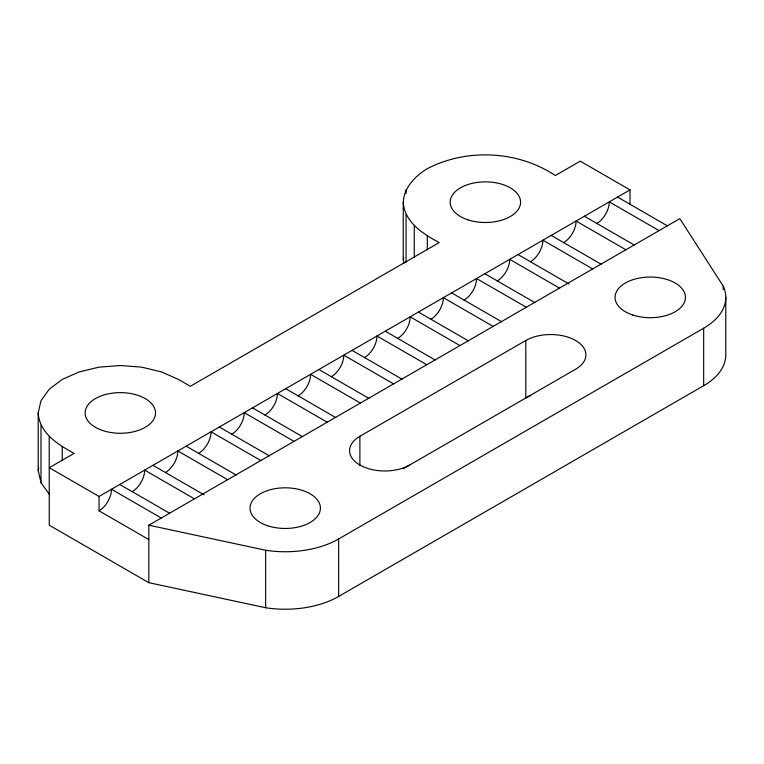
<?xml version="1.0" encoding="UTF-8"?>
<svg xmlns="http://www.w3.org/2000/svg" width="764" height="764" viewBox="0 0 764 764"><rect width="100%" height="100%" fill="white"/><g stroke="black" fill="none" stroke-linecap="round" stroke-linejoin="round"><path stroke-width="1.15" d="M49.202 494.136L40.998 482.695L38.2 470.423L38.2 412.942L40.998 400.67L49.202 389.239L62.256 379.412L79.265 371.877L99.072 367.14L120.33 365.526L141.588 367.14L161.395 371.877L178.404 379.412L190.312 386.288L439.204 242.589C423.132 233.937 404.49 222.391 403.249 202.183C404.137 187.218 415.205 176.131 427.305 168.653C467.148 148.063 517.935 150.709 555.361 175.529L580.248 161.156L630.023 189.902L630.023 204.265M38.2 470.423L38.706 468.198M404.013 263.017L403.249 259.664L403.755 257.439M38.2 412.942C39.441 433.15 58.083 444.696 74.156 453.348L49.268 467.721L99.043 496.457L630.023 189.902M725.8 297.377L725.8 354.859A75.54 43.615 0 0 1 703.673 385.696L338.624 596.455A75.54 43.615 0 0 1 265.652 607.743L148.827 582.674L148.827 525.193L679.807 218.638L723.221 286.089L723.221 289.613M359.882 465.61L359.882 436.292L525.813 340.486A35.201 20.322 0 0 1 575.588 340.486A35.201 20.322 0 0 1 575.588 369.232L403.163 468.781M148.827 525.193L265.652 550.261A75.54 43.615 0 0 0 338.624 538.973L703.673 328.214A75.54 43.615 0 0 0 723.221 286.089M617.579 197.083L667.612 225.972M659.065 230.613L609.29 201.877A17.601 10.161 -60 0 1 596.837 223.432M584.393 216.241L634.426 245.129M625.878 249.771L576.104 221.035A17.601 10.161 -60 0 1 563.651 242.589M551.207 235.407L601.239 264.287M592.692 268.938L542.918 240.192A17.601 10.161 -60 0 1 530.464 261.746M518.021 254.565L569.075 284.036M559.506 288.095L509.731 259.349A17.601 10.161 -60 0 1 497.278 280.904M484.834 273.722L534.867 302.611M526.32 307.252L476.545 278.516A17.601 10.161 -60 0 1 464.092 300.071M451.648 292.879L501.681 321.768M493.133 326.409L443.359 297.673A17.601 10.161 -60 0 1 430.906 319.228M418.462 312.046L468.494 340.925M459.947 345.576L410.172 316.831A17.601 10.161 -60 0 1 397.719 338.385M385.276 331.204L435.308 360.092M426.761 364.734L376.986 335.998A17.601 10.161 -60 0 1 364.533 357.552M352.089 350.361L402.122 379.25M393.575 383.891L343.8 355.155A17.601 10.161 -60 0 1 331.347 376.709M318.903 369.518L368.936 398.407M360.388 403.048L310.614 374.312A17.601 10.161 -60 0 1 298.161 395.867M285.717 388.685L335.749 417.574M327.202 422.215L277.428 393.47A17.601 10.161 -60 0 1 264.974 415.024M252.531 407.842L302.563 436.731M294.016 441.372L244.241 412.636A17.601 10.161 -60 0 1 231.788 434.191M219.344 427L269.377 455.888M260.83 460.53L211.055 431.794A17.601 10.161 -60 0 1 198.602 453.348M186.158 446.166L236.191 475.046M227.643 479.697L177.869 450.951A17.601 10.161 -60 0 1 165.416 472.505M152.972 465.324L204.026 494.795M194.457 498.854L144.683 470.108A17.601 10.161 -60 0 1 132.229 491.672M119.786 484.481L169.57 513.227M161.271 518.011L111.496 489.275A17.601 10.161 -60 0 1 99.043 510.829L148.827 539.565M148.827 582.674L49.268 525.202L49.202 436.655M703.673 328.214L703.673 385.696M525.813 340.486L525.813 397.968A35.201 20.322 0 0 1 530.875 395.542M427.305 235.713L427.305 249.79M414.25 225.896L414.25 257.573M406.047 189.911L406.047 193.435M406.047 214.464L406.047 262.558M403.249 202.183L403.249 259.664M338.624 538.973L338.624 596.455M265.652 550.261L265.652 607.743M99.043 496.457L99.043 510.829M62.256 446.472L62.256 460.549M40.998 425.223L40.998 482.695M409.657 465.028A35.201 20.322 0 0 1 359.882 465.028A35.201 20.322 0 0 1 359.882 436.292M267.61 525.737A35.201 20.322 0 0 0 320.412 508.136A35.201 20.322 0 0 0 267.61 490.536A35.201 20.322 0 0 0 267.61 525.737M632.659 314.978A35.201 20.322 0 0 0 685.461 297.377A35.201 20.322 0 0 0 632.659 279.777A35.201 20.322 0 0 0 632.659 314.978M95.443 427.315A35.201 20.322 0 0 0 154.328 418.204A35.201 20.322 0 0 0 111.219 393.317A35.201 20.322 0 0 0 95.443 427.315M467.778 219.784A35.201 20.322 0 0 0 520.58 202.183A35.201 20.322 0 0 0 467.778 184.592A35.201 20.322 0 0 0 467.778 219.784"/></g></svg>
